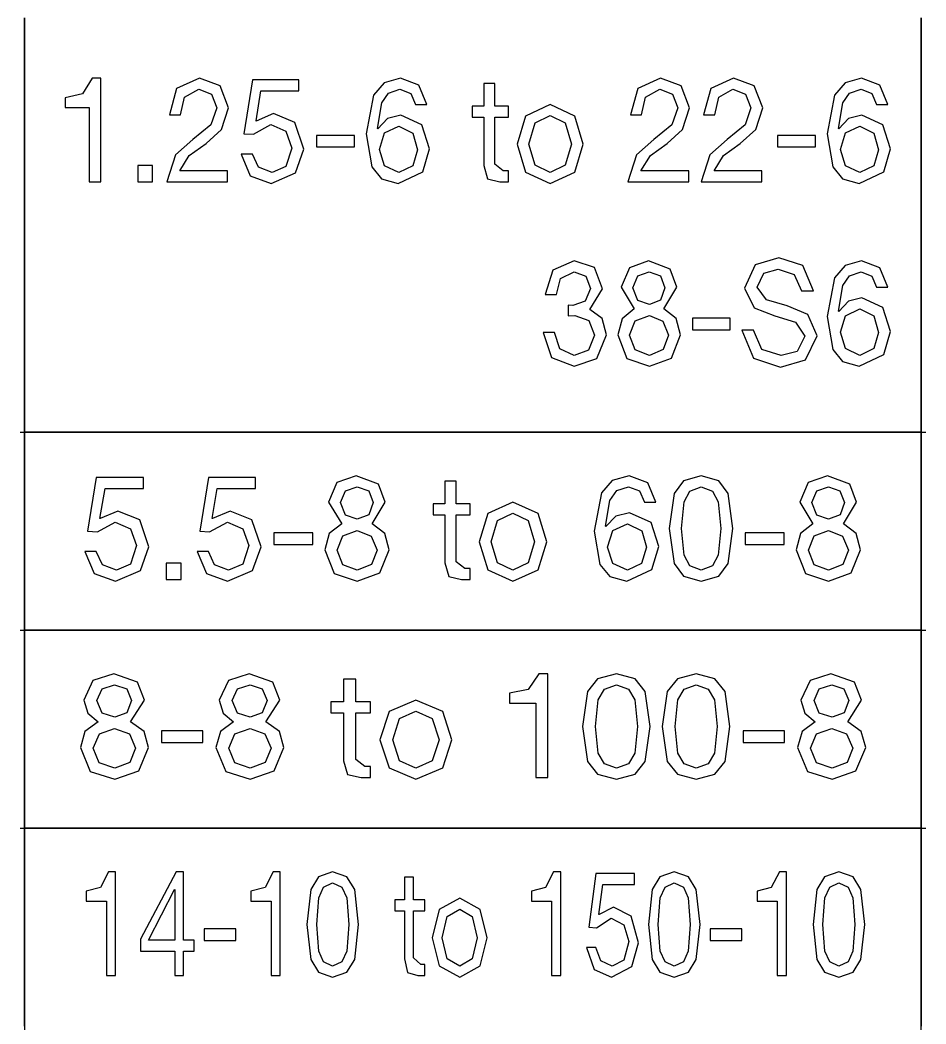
# Model space of a CAD drawing. Extents: x -212 to 220, y 7 to 294.
# Drawn here: x 122.73 to 140.21, y 109.25 to 128.63 of the extents above; entities that cross this region are included whole.
import ezdxf

# ---------------------------------------------------------------- set-up
doc = ezdxf.new("R2010")
doc.units = 0

msp = doc.modelspace()

# ---------------------------------------------------------------- linework, layer by layer
at = {"layer": '1'}
for p, q in [((122.817549, 128.676116), (122.817549, 105.38719)), ((122.817549, 120.676192), (122.817549, 128.676116)), ((140.11738, 128.676116), (140.11738, 120.676192)), ((140.117733, 105.38719), (140.117733, 128.676116)), ((122.818, 120.765), (122.818, 128.588536)), ((140.118, 120.765), (140.118, 128.588536)), ((124.119689, 127.509879), (123.933654, 127.208606)), ((124.285053, 127.509879), (124.119689, 127.509879)), ((124.285053, 125.508969), (124.285053, 127.509879)), ((126.188809, 127.509879), (125.750594, 127.308341)), ((126.58775, 127.362085), (126.188809, 127.509879)), ((130.071767, 127.509879), (129.751503, 127.419898)), ((130.424717, 127.376554), (130.071767, 127.509879)), ((135.083337, 127.509879), (134.645122, 127.308341)), ((135.482278, 127.362085), (135.083337, 127.509879)), ((136.496167, 127.509879), (136.057952, 127.308341)), ((136.895109, 127.362085), (136.496167, 127.509879)), ((138.966295, 127.509879), (138.646031, 127.419898)), ((139.319245, 127.376554), (138.966295, 127.509879)), ((126.751047, 126.935238), (126.58775, 127.362085)), ((127.216134, 127.476806), (127.046636, 126.439144)), ((128.104967, 127.476806), (127.216134, 127.476806)), ((128.104966, 127.265966), (128.104967, 127.476806)), ((129.751503, 127.419898), (129.546736, 127.1807)), ((130.576128, 127.001383), (130.424717, 127.376554)), ((131.891807, 127.406526), (131.676834, 127.406526)), ((131.676834, 127.406526), (131.676834, 126.96831)), ((131.891807, 126.96831), (131.891807, 127.406526)), ((135.645575, 126.935238), (135.482278, 127.362085)), ((137.058406, 126.935238), (136.895109, 127.362085)), ((138.646031, 127.419898), (138.441264, 127.1807)), ((139.470656, 127.001383), (139.319245, 127.376554)), ((123.933654, 127.208606), (123.598792, 127.133675)), ((123.598792, 127.133675), (123.598792, 126.943506)), ((125.750594, 127.308341), (125.610034, 126.802946)), ((125.825008, 126.802946), (125.903039, 127.14091)), ((125.903039, 127.14091), (126.176407, 127.299039)), ((126.176407, 127.299039), (126.421352, 127.199821)), ((126.421352, 127.199821), (126.523671, 126.939372)), ((127.282279, 126.687191), (127.377363, 127.265966)), ((127.377363, 127.265966), (128.104966, 127.265966)), ((129.546736, 127.1807), (129.406177, 126.439144)), ((129.707449, 127.034973), (129.83748, 127.223786)), ((129.83748, 127.223786), (130.059365, 127.299039)), ((130.059365, 127.299039), (130.26607, 127.216874)), ((130.26607, 127.216874), (130.361155, 127.001383)), ((134.645122, 127.308341), (134.504562, 126.802946)), ((134.719535, 126.802946), (134.797566, 127.14091)), ((134.797566, 127.14091), (135.070935, 127.299039)), ((135.070935, 127.299039), (135.31588, 127.199821)), ((135.31588, 127.199821), (135.418199, 126.939372)), ((136.057952, 127.308341), (135.917393, 126.802946)), ((136.132366, 126.802946), (136.210397, 127.14091)), ((136.210397, 127.14091), (136.483765, 127.299039)), ((136.483765, 127.299039), (136.728711, 127.199821)), ((136.728711, 127.199821), (136.83103, 126.939372)), ((138.441264, 127.1807), (138.300704, 126.439144)), ((138.601977, 127.034973), (138.732008, 127.223786)), ((138.732008, 127.223786), (138.953893, 127.299039)), ((138.953893, 127.299039), (139.160598, 127.216874)), ((139.160598, 127.216874), (139.255682, 127.001383)), ((123.598792, 126.943506), (124.065946, 126.943506)), ((124.065946, 126.943506), (124.065946, 125.508969)), ((126.523671, 126.939372), (126.40895, 126.608643)), ((126.617722, 126.519243), (126.751047, 126.935238)), ((129.625284, 126.538363), (129.707449, 127.034973)), ((130.361155, 127.001383), (130.576128, 127.001383)), ((131.676834, 126.96831), (131.453592, 126.96831)), ((131.453592, 126.96831), (131.453592, 126.757471)), ((132.152256, 126.96831), (131.891807, 126.96831)), ((132.152256, 126.757471), (132.152256, 126.96831)), ((132.957373, 127.001383), (132.484018, 126.780208)), ((133.432278, 126.780208), (132.957373, 127.001383)), ((135.418199, 126.939372), (135.303478, 126.608643)), ((135.51225, 126.519243), (135.645575, 126.935238)), ((136.83103, 126.939372), (136.716309, 126.608643)), ((136.925081, 126.519243), (137.058406, 126.935238)), ((138.519812, 126.538363), (138.601977, 127.034973)), ((139.255682, 127.001383), (139.470656, 127.001383)), ((125.610034, 126.802946), (125.825008, 126.802946)), ((127.621276, 126.82775), (127.286414, 126.683057)), ((128.032103, 126.656702), (127.621276, 126.82775)), ((130.075901, 126.794678), (129.817003, 126.732666)), ((130.483111, 126.609676), (130.075901, 126.794678)), ((131.453592, 126.757471), (131.676834, 126.757471)), ((131.676834, 126.757471), (131.676834, 125.827296)), ((131.891807, 125.8521), (131.891807, 126.757471)), ((131.891807, 126.757471), (132.152256, 126.757471)), ((132.484018, 126.780208), (132.320721, 126.236573)), ((132.669019, 126.646883), (132.957373, 126.790544)), ((132.957373, 126.790544), (133.247277, 126.646883)), ((133.594025, 126.236573), (133.432278, 126.780208)), ((134.504562, 126.802946), (134.719535, 126.802946)), ((135.917393, 126.802946), (136.132366, 126.802946)), ((138.97043, 126.794678), (138.711531, 126.732666)), ((139.377639, 126.609676), (138.97043, 126.794678)), ((126.40895, 126.608643), (126.064786, 126.327523)), ((127.232671, 126.426742), (127.567533, 126.616911)), ((127.286414, 126.683057), (127.282279, 126.687191)), ((127.567533, 126.616911), (127.860021, 126.488753)), ((128.204185, 126.141488), (128.032103, 126.656702)), ((129.817003, 126.732666), (129.629418, 126.534229)), ((129.759126, 126.453097), (130.038694, 126.583838)), ((130.038694, 126.583838), (130.309995, 126.449479)), ((130.038694, 126.583838), (130.038694, 126.583838)), ((130.629872, 126.145622), (130.483111, 126.609676)), ((132.548097, 126.236573), (132.669019, 126.646883)), ((133.247277, 126.646883), (133.366649, 126.236573)), ((135.303478, 126.608643), (134.959313, 126.327523)), ((136.716309, 126.608643), (136.372144, 126.327523)), ((138.711531, 126.732666), (138.523946, 126.534229)), ((138.653654, 126.453097), (138.933222, 126.583838)), ((138.933222, 126.583838), (139.204523, 126.449479)), ((138.933222, 126.583838), (138.933222, 126.583838)), ((139.524399, 126.145622), (139.377639, 126.609676)), ((126.316966, 126.248975), (126.617722, 126.519243)), ((127.046636, 126.439144), (127.232671, 126.426742)), ((127.860021, 126.488753), (127.972675, 126.162159)), ((129.182935, 126.406071), (128.451198, 126.406071)), ((128.451198, 126.406071), (128.451198, 126.182829)), ((129.182935, 126.182829), (129.182935, 126.406071)), ((129.406177, 126.439144), (129.516247, 125.79939)), ((129.629418, 126.534229), (129.625284, 126.538363)), ((129.662491, 126.13322), (129.759126, 126.453097)), ((130.309995, 126.449479), (130.398362, 126.129086)), ((135.211494, 126.248975), (135.51225, 126.519243)), ((136.624325, 126.248975), (136.925081, 126.519243)), ((138.077463, 126.406071), (137.345726, 126.406071)), ((137.345726, 126.406071), (137.345726, 126.182829)), ((138.077463, 126.182829), (138.077463, 126.406071)), ((138.300704, 126.439144), (138.410775, 125.79939)), ((138.523946, 126.534229), (138.519812, 126.538363)), ((138.557019, 126.13322), (138.653654, 126.453097)), ((139.204523, 126.449479), (139.29289, 126.129086)), ((126.064786, 126.327523), (125.73044, 126.031417)), ((125.995023, 126.020049), (126.316966, 126.248975)), ((127.972675, 126.162159), (127.860021, 125.805075)), ((128.451198, 126.182829), (129.182935, 126.182829)), ((132.320721, 126.236573), (132.484018, 125.696554)), ((132.320721, 126.236573), (132.320721, 126.236573)), ((132.669019, 125.82988), (132.548097, 126.236573)), ((132.548097, 126.236573), (132.548097, 126.236573)), ((133.366649, 126.236573), (133.247277, 125.82988)), ((133.432278, 125.696554), (133.594025, 126.236573)), ((134.959313, 126.327523), (134.624968, 126.031417)), ((134.889551, 126.020049), (135.211494, 126.248975)), ((136.372144, 126.327523), (136.037798, 126.031417)), ((136.302381, 126.020049), (136.624325, 126.248975)), ((137.345726, 126.182829), (138.077463, 126.182829)), ((125.73044, 126.031417), (125.560425, 125.508969)), ((125.812605, 125.719809), (125.995023, 126.020049)), ((127.216134, 126.046403), (126.997026, 126.046403)), ((126.997026, 126.046403), (127.171176, 125.626274)), ((127.328272, 125.790605), (127.216134, 126.046403)), ((128.046056, 125.681568), (128.204185, 126.141488)), ((129.762226, 125.81696), (129.662491, 126.13322)), ((130.398362, 126.129086), (130.305344, 125.819544)), ((130.498614, 125.702239), (130.629872, 126.145622)), ((134.624968, 126.031417), (134.454953, 125.508969)), ((134.707133, 125.719809), (134.889551, 126.020049)), ((136.037798, 126.031417), (135.867783, 125.508969)), ((136.119964, 125.719809), (136.302381, 126.020049)), ((138.656754, 125.81696), (138.557019, 126.13322)), ((139.29289, 126.129086), (139.199872, 125.819544)), ((139.393142, 125.702239), (139.524399, 126.145622)), ((125.284473, 125.823162), (125.003354, 125.823162)), ((125.003354, 125.823162), (125.003354, 125.508969)), ((125.284473, 125.508969), (125.284473, 125.823162)), ((127.592338, 125.686736), (127.328272, 125.790605)), ((127.860021, 125.805075), (127.592338, 125.686736)), ((129.516247, 125.79939), (129.704413, 125.567105)), ((130.038694, 125.686736), (129.762226, 125.81696)), ((130.305344, 125.819544), (130.038694, 125.686736)), ((131.676834, 125.827296), (131.748147, 125.567363)), ((132.053037, 125.719809), (131.891807, 125.8521)), ((132.957373, 125.686736), (132.669019, 125.82988)), ((133.247277, 125.82988), (132.957373, 125.686736)), ((138.410775, 125.79939), (138.598941, 125.567105)), ((138.933222, 125.686736), (138.656754, 125.81696)), ((139.199872, 125.819544), (138.933222, 125.686736)), ((126.734511, 125.719809), (125.812605, 125.719809)), ((126.734511, 125.508969), (126.734511, 125.719809)), ((127.171176, 125.626274), (127.571667, 125.475896)), ((127.571667, 125.475896), (128.046056, 125.681568)), ((130.026292, 125.475896), (130.498614, 125.702239)), ((132.152256, 125.719809), (132.053037, 125.719809)), ((132.152256, 125.508969), (132.152256, 125.719809)), ((132.484018, 125.696554), (132.957373, 125.475896)), ((132.957373, 125.475896), (133.432278, 125.696554)), ((135.629039, 125.719809), (134.707133, 125.719809)), ((135.629039, 125.508969), (135.629039, 125.719809)), ((137.041869, 125.719809), (136.119964, 125.719809)), ((137.041869, 125.508969), (137.041869, 125.719809)), ((138.92082, 125.475896), (139.393142, 125.702239)), ((124.065946, 125.508969), (124.285053, 125.508969)), ((125.003354, 125.508969), (125.284473, 125.508969)), ((125.560425, 125.508969), (126.734511, 125.508969)), ((129.704413, 125.567105), (130.026292, 125.475896)), ((131.748147, 125.567363), (131.986892, 125.508969)), ((131.986892, 125.508969), (132.152256, 125.508969)), ((134.454953, 125.508969), (135.629039, 125.508969)), ((135.867783, 125.508969), (137.041869, 125.508969)), ((138.598941, 125.567105), (138.92082, 125.475896)), ((137.366397, 124.04446), (136.913712, 123.904417)), ((137.834585, 123.892015), (137.366397, 124.04446)), ((133.417292, 123.982449), (133.010083, 123.802615)), ((133.810032, 123.853258), (133.417292, 123.982449)), ((133.967128, 123.445014), (133.810032, 123.853258)), ((134.485442, 123.852224), (134.324728, 123.473953)), ((134.853894, 123.982449), (134.485442, 123.852224)), ((135.274022, 123.822768), (134.853894, 123.982449)), ((136.913712, 123.904417), (136.709074, 123.457416)), ((138.036122, 123.407807), (137.834585, 123.892015)), ((138.646031, 123.892467), (138.441264, 123.65327)), ((138.966295, 123.982449), (138.646031, 123.892467)), ((139.319245, 123.849123), (138.966295, 123.982449)), ((139.470656, 123.473953), (139.319245, 123.849123)), ((133.010083, 123.802615), (132.863322, 123.337527)), ((133.078296, 123.337527), (133.159427, 123.642935)), ((133.159427, 123.642935), (133.417292, 123.771609)), ((133.417292, 123.771609), (133.644668, 123.689444)), ((133.644668, 123.689444), (133.735618, 123.449148)), ((134.552104, 123.465684), (134.645638, 123.693061)), ((134.645638, 123.693061), (134.866296, 123.771609)), ((134.866296, 123.771609), (135.083853, 123.693061)), ((135.083853, 123.693061), (135.168086, 123.465684)), ((135.399596, 123.473953), (135.274022, 123.822768)), ((136.952986, 123.473953), (137.079593, 123.746804)), ((137.079593, 123.746804), (137.358128, 123.821218)), ((137.358128, 123.821218), (137.665086, 123.723033)), ((137.665086, 123.723033), (137.804612, 123.407807)), ((138.441264, 123.65327), (138.300704, 122.911714)), ((138.601977, 123.507543), (138.732008, 123.696355)), ((138.732008, 123.696355), (138.953893, 123.771609)), ((138.953893, 123.771609), (139.160598, 123.689443)), ((139.160598, 123.689443), (139.255682, 123.473953)), ((133.735618, 123.449148), (133.634333, 123.205236)), ((133.719082, 123.04814), (133.967128, 123.445014)), ((134.324728, 123.473953), (134.576909, 123.056408)), ((134.324728, 123.473953), (134.324728, 123.473953)), ((134.646672, 123.220738), (134.552104, 123.465684)), ((134.552104, 123.465684), (134.552104, 123.465684)), ((135.168086, 123.465684), (135.084887, 123.22694)), ((135.147416, 123.056408), (135.399596, 123.473953)), ((136.709074, 123.457416), (136.892008, 123.077078)), ((137.133853, 123.229523), (136.952986, 123.473953)), ((138.519812, 123.010932), (138.601977, 123.507543)), ((139.255682, 123.473953), (139.470656, 123.473953)), ((132.863322, 123.337527), (133.078296, 123.337527)), ((137.804612, 123.407807), (138.036122, 123.407807)), ((138.97043, 123.267247), (138.711531, 123.205236)), ((139.377639, 123.082246), (138.97043, 123.267247)), ((133.396622, 123.122554), (133.301537, 123.126688)), ((133.301537, 123.126688), (133.301537, 122.919982)), ((133.634333, 123.205236), (133.396622, 123.122554)), ((134.576909, 123.056408), (134.343849, 122.866755)), ((134.874564, 123.143224), (134.646672, 123.220738)), ((135.084887, 123.22694), (134.874564, 123.143224)), ((135.390811, 122.871406), (135.147416, 123.056408)), ((136.892008, 123.077078), (137.291983, 122.919982)), ((137.531761, 123.118419), (137.133853, 123.229523)), ((137.929668, 122.946337), (137.531761, 123.118419)), ((138.711531, 123.205236), (138.523946, 123.006798)), ((138.653654, 122.925666), (138.933222, 123.056408)), ((138.933222, 123.056408), (139.204523, 122.922049)), ((138.933222, 123.056408), (138.933222, 123.056408)), ((139.524399, 122.618192), (139.377639, 123.082246)), ((133.301537, 122.919982), (133.429695, 122.92825)), ((133.429695, 122.92825), (133.702546, 122.831099)), ((133.719082, 123.044005), (133.719082, 123.04814)), ((133.960927, 122.869856), (133.719082, 123.044005)), ((134.041542, 122.55618), (133.960927, 122.869856)), ((134.343849, 122.866755), (134.262717, 122.55618)), ((134.599646, 122.824897), (134.87043, 122.92825)), ((134.87043, 122.92825), (135.132429, 122.820246)), ((135.469876, 122.55618), (135.390811, 122.871406)), ((136.432089, 122.878641), (135.700352, 122.878641)), ((135.700352, 122.878641), (135.700352, 122.655399)), ((136.432089, 122.655399), (136.432089, 122.878641)), ((137.291983, 122.919982), (137.68989, 122.801126)), ((138.110536, 122.53551), (137.929668, 122.946337)), ((138.300704, 122.911714), (138.410775, 122.27196)), ((138.523946, 123.006798), (138.519812, 123.010932)), ((138.557019, 122.605789), (138.653654, 122.925666)), ((139.204523, 122.922049), (139.29289, 122.601655)), ((133.702546, 122.831099), (133.814166, 122.547912)), ((134.490092, 122.547912), (134.599646, 122.824897)), ((135.132429, 122.820246), (135.2425, 122.547912)), ((137.68989, 122.801126), (137.870757, 122.527241)), ((133.041088, 122.601655), (132.821981, 122.601655)), ((132.821981, 122.601655), (132.983728, 122.120031)), ((133.141341, 122.282812), (133.041088, 122.601655)), ((133.814166, 122.547912), (133.696861, 122.262142)), ((133.858608, 122.101945), (134.041542, 122.55618)), ((134.262717, 122.55618), (134.438416, 122.098844)), ((134.598613, 122.263692), (134.490092, 122.547912)), ((134.490092, 122.547912), (134.490092, 122.547912)), ((135.2425, 122.547912), (135.139147, 122.269893)), ((135.296243, 122.108146), (135.469876, 122.55618)), ((135.700352, 122.655399), (136.432089, 122.655399)), ((136.882706, 122.647131), (136.65533, 122.647131)), ((136.65533, 122.647131), (136.877539, 122.105045)), ((137.04342, 122.276094), (136.882706, 122.647131)), ((137.870757, 122.527241), (137.72193, 122.233203)), ((137.881093, 122.072489), (138.110536, 122.53551)), ((138.656754, 122.28953), (138.557019, 122.605789)), ((139.29289, 122.601655), (139.199872, 122.292114)), ((139.393142, 122.174808), (139.524399, 122.618192)), ((133.421426, 122.159306), (133.141341, 122.282812)), ((138.933222, 122.159305), (138.656754, 122.28953)), ((139.199872, 122.292114), (138.933222, 122.159305)), ((132.983728, 122.120031), (133.421426, 121.948466)), ((133.696861, 122.262142), (133.421426, 122.159306)), ((133.421426, 121.948466), (133.858608, 122.101945)), ((134.438416, 122.098844), (134.874564, 121.948466)), ((134.874564, 122.159305), (134.598613, 122.263692)), ((135.139147, 122.269893), (134.874564, 122.159305)), ((134.874564, 121.948466), (135.296243, 122.108146)), ((136.877539, 122.105045), (137.403603, 121.931929)), ((137.411872, 122.159305), (137.04342, 122.276094)), ((137.72193, 122.233203), (137.411872, 122.159305)), ((138.410775, 122.27196), (138.598941, 122.039675)), ((138.92082, 121.948466), (139.393142, 122.174808)), ((137.403603, 121.931929), (137.881093, 122.072489)), ((138.598941, 122.039675), (138.92082, 121.948466)), ((122.73, 120.676), (140.20622, 120.676)), ((140.11738, 120.676192), (122.817549, 120.676192)), ((122.817549, 120.675839), (140.11738, 120.675839)), ((122.817549, 116.853501), (122.817549, 120.675839)), ((122.818, 116.942), (122.818, 120.58795)), ((140.11738, 120.675839), (140.11738, 116.853501)), ((140.118, 116.942), (140.118, 120.58795)), ((124.199906, 119.801791), (124.030408, 118.764126)), ((125.10941, 119.801791), (124.199906, 119.801791)), ((125.10941, 119.590951), (125.10941, 119.801791)), ((126.365144, 119.801791), (126.195646, 118.764126)), ((127.274647, 119.801791), (126.365144, 119.801791)), ((127.274647, 119.590951), (127.274647, 119.801791)), ((129.21561, 119.834864), (128.841473, 119.704639)), ((129.64659, 119.675184), (129.21561, 119.834864)), ((134.481427, 119.834865), (134.153993, 119.744883)), ((134.843678, 119.701539), (134.481427, 119.834865)), ((135.871519, 119.834865), (135.531102, 119.738165)), ((136.209547, 119.738165), (135.871519, 119.834865)), ((138.308575, 119.834865), (137.934438, 119.70464)), ((138.739555, 119.675184), (138.308575, 119.834865)), ((124.270186, 119.012174), (124.369405, 119.590951)), ((124.369405, 119.590951), (125.10941, 119.590951)), ((126.435424, 119.012173), (126.534642, 119.590951)), ((126.534642, 119.590951), (127.274647, 119.590951)), ((128.841473, 119.704639), (128.678176, 119.326367)), ((129.005804, 119.545476), (129.232146, 119.624024)), ((129.232146, 119.624024), (129.455388, 119.545476)), ((129.773714, 119.326367), (129.64659, 119.675184)), ((131.146237, 119.731511), (130.927129, 119.731511)), ((130.927129, 119.731511), (130.927129, 119.293294)), ((131.146237, 119.293294), (131.146237, 119.731511)), ((134.153993, 119.744883), (133.945543, 119.505685)), ((134.242294, 119.54877), (134.469023, 119.624024)), ((134.469023, 119.624024), (134.681413, 119.541858)), ((134.99819, 119.326367), (134.843678, 119.701539)), ((135.531102, 119.738165), (135.346488, 119.492249)), ((135.653381, 119.539921), (135.871519, 119.624024)), ((135.871519, 119.624024), (136.089012, 119.539921)), ((136.392934, 119.492249), (136.209547, 119.738165)), ((137.934438, 119.70464), (137.771141, 119.326367)), ((138.098769, 119.545476), (138.325111, 119.624024)), ((138.325111, 119.624024), (138.548353, 119.545476)), ((138.866679, 119.326367), (138.739555, 119.675184)), ((128.909686, 119.318099), (129.005804, 119.545476)), ((129.455388, 119.545476), (129.542204, 119.318099)), ((133.945543, 119.505685), (133.803433, 118.764126)), ((134.109357, 119.359957), (134.242294, 119.54877)), ((134.681413, 119.541858), (134.779081, 119.326367)), ((135.346488, 119.492249), (135.255538, 118.81787)), ((135.540274, 119.332568), (135.653381, 119.539921)), ((136.089012, 119.539921), (136.200698, 119.332568)), ((136.483367, 118.81787), (136.392934, 119.492249)), ((138.002651, 119.318099), (138.098769, 119.545476)), ((138.548353, 119.545476), (138.635169, 119.318099)), ((128.678176, 119.326367), (128.934491, 118.90882)), ((128.678176, 119.326367), (128.678176, 119.326367)), ((129.006321, 119.073152), (128.909686, 119.318099)), ((128.909686, 119.318099), (128.909686, 119.318099)), ((129.542204, 119.318099), (129.455905, 119.079353)), ((129.521533, 118.90882), (129.773714, 119.326367)), ((130.927129, 119.293294), (130.699754, 119.293294)), ((130.699754, 119.293294), (130.699754, 119.082454)), ((131.414954, 119.293294), (131.146237, 119.293294)), ((131.414954, 119.082454), (131.414954, 119.293294)), ((132.236608, 119.326367), (131.7524, 119.105192)), ((132.722882, 119.105192), (132.236608, 119.326367)), ((134.02254, 118.863345), (134.109357, 119.359957)), ((134.779081, 119.326367), (134.99819, 119.326367)), ((135.491182, 118.81787), (135.540274, 119.332568)), ((136.200698, 119.332568), (136.247723, 118.81787)), ((137.771141, 119.326367), (138.027456, 118.908821)), ((137.771141, 119.326367), (137.771141, 119.326367)), ((138.099286, 119.073152), (138.002651, 119.318099)), ((138.002651, 119.318099), (138.002651, 119.318099)), ((138.635169, 119.318099), (138.54887, 119.079353)), ((138.614499, 118.908821), (138.866679, 119.326367)), ((124.27432, 119.008039), (124.270186, 119.012174)), ((124.617451, 119.152734), (124.27432, 119.008039)), ((125.037579, 118.981684), (124.617451, 119.152734)), ((126.439558, 119.008039), (126.435424, 119.012173)), ((126.782689, 119.152734), (126.439558, 119.008039)), ((127.202817, 118.981684), (126.782689, 119.152734)), ((129.23628, 118.995637), (129.006321, 119.073152)), ((129.455905, 119.079353), (129.23628, 118.995637)), ((130.699754, 119.082454), (130.927129, 119.082454)), ((130.927129, 119.082454), (130.927129, 118.152276)), ((131.146237, 118.17708), (131.146237, 119.082454)), ((131.146237, 119.082454), (131.414954, 119.082454)), ((131.7524, 119.105192), (131.587553, 118.561554)), ((131.941019, 118.971866), (132.236608, 119.115527)), ((132.236608, 119.115527), (132.532196, 118.971866)), ((132.889796, 118.561554), (132.722882, 119.105192)), ((134.223045, 119.057649), (134.030809, 118.859211)), ((134.489695, 119.119661), (134.223045, 119.057649)), ((134.902589, 118.934659), (134.489695, 119.119661)), ((138.329245, 118.995637), (138.099286, 119.073152)), ((138.54887, 119.079353), (138.329245, 118.995637)), ((124.220577, 118.751724), (124.563708, 118.941893)), ((124.563708, 118.941893), (124.86188, 118.813736)), ((124.86188, 118.813736), (124.977118, 118.48714)), ((125.212762, 118.466469), (125.037579, 118.981684)), ((126.385815, 118.751724), (126.728945, 118.941893)), ((126.728945, 118.941893), (127.027118, 118.813736)), ((127.027118, 118.813736), (127.142356, 118.48714)), ((127.378, 118.466469), (127.202817, 118.981684)), ((128.934491, 118.90882), (128.695746, 118.719168)), ((129.766996, 118.723818), (129.521533, 118.90882)), ((131.819063, 118.561554), (131.941019, 118.971866)), ((132.532196, 118.971866), (132.654152, 118.561554)), ((134.030809, 118.859211), (134.02254, 118.863345)), ((134.163101, 118.778079), (134.448354, 118.908821)), ((134.448354, 118.908821), (134.726889, 118.774462)), ((134.448354, 118.908821), (134.448354, 118.908821)), ((135.051933, 118.470604), (134.902589, 118.934659)), ((135.255538, 118.81787), (135.346488, 118.143491)), ((135.255538, 118.81787), (135.255538, 118.81787)), ((135.540274, 118.303171), (135.491182, 118.81787)), ((135.491182, 118.81787), (135.491182, 118.81787)), ((136.247723, 118.81787), (136.200698, 118.303171)), ((136.392934, 118.143491), (136.483367, 118.81787)), ((138.027456, 118.908821), (137.788711, 118.719168)), ((138.859961, 118.723819), (138.614499, 118.908821)), ((124.030408, 118.764126), (124.220577, 118.751724)), ((126.195646, 118.764126), (126.385815, 118.751724)), ((128.379487, 118.731053), (127.62708, 118.731053)), ((127.62708, 118.731053), (127.62708, 118.50781)), ((128.379487, 118.50781), (128.379487, 118.731053)), ((128.695746, 118.719168), (128.61203, 118.408591)), ((128.847674, 118.400323), (128.959812, 118.67731)), ((128.959812, 118.67731), (129.23628, 118.780663)), ((129.23628, 118.780663), (129.503964, 118.672659)), ((129.503964, 118.672659), (129.616618, 118.400323)), ((129.848128, 118.408591), (129.766996, 118.723818)), ((133.803433, 118.764126), (133.915054, 118.124371)), ((134.063882, 118.458201), (134.163101, 118.778079)), ((134.726889, 118.774462), (134.816289, 118.454067)), ((137.472452, 118.731053), (136.720045, 118.731053)), ((136.720045, 118.731053), (136.720045, 118.507811)), ((137.472452, 118.507811), (137.472452, 118.731053)), ((137.788711, 118.719168), (137.704995, 118.408592)), ((137.940639, 118.400323), (138.052777, 118.67731)), ((138.052777, 118.67731), (138.329245, 118.780663)), ((138.329245, 118.780663), (138.596929, 118.672659)), ((138.596929, 118.672659), (138.709583, 118.400323)), ((138.941093, 118.408592), (138.859961, 118.723819)), ((124.977118, 118.48714), (124.86188, 118.130055)), ((125.051532, 118.006548), (125.212762, 118.466469)), ((127.142356, 118.48714), (127.027118, 118.130055)), ((127.21677, 118.006548), (127.378, 118.466469)), ((127.62708, 118.50781), (128.379487, 118.50781)), ((128.61203, 118.408591), (128.792381, 117.951254)), ((129.670878, 117.960556), (129.848128, 118.408591)), ((131.587553, 118.561554), (131.7524, 118.021534)), ((131.587553, 118.561554), (131.587553, 118.561554)), ((131.941019, 118.15486), (131.819063, 118.561554)), ((131.819063, 118.561554), (131.819063, 118.561554)), ((132.654152, 118.561554), (132.532196, 118.15486)), ((132.722882, 118.021534), (132.889796, 118.561554)), ((134.164651, 118.141941), (134.063882, 118.458201)), ((134.816289, 118.454067), (134.720688, 118.144524)), ((134.919125, 118.027219), (135.051933, 118.470604)), ((136.720045, 118.507811), (137.472452, 118.507811)), ((137.704995, 118.408592), (137.885346, 117.951254)), ((138.763843, 117.960556), (138.941093, 118.408592)), ((124.199906, 118.371384), (123.980799, 118.371384)), ((123.980799, 118.371384), (124.158049, 117.951254)), ((124.318245, 118.115585), (124.199906, 118.371384)), ((126.365144, 118.371384), (126.146036, 118.371384)), ((126.146036, 118.371384), (126.323286, 117.951254)), ((126.483483, 118.115585), (126.365144, 118.371384)), ((128.956711, 118.116102), (128.847674, 118.400323)), ((128.847674, 118.400323), (128.847674, 118.400323)), ((129.616618, 118.400323), (129.510165, 118.122303)), ((135.653381, 118.095819), (135.540274, 118.303171)), ((136.200698, 118.303171), (136.089012, 118.095819)), ((138.049676, 118.116102), (137.940639, 118.400323)), ((137.940639, 118.400323), (137.940639, 118.400323)), ((138.709583, 118.400323), (138.60313, 118.122304)), ((124.588512, 118.011716), (124.318245, 118.115585)), ((124.86188, 118.130055), (124.588512, 118.011716)), ((125.838046, 118.148142), (125.548658, 118.148142)), ((125.548658, 118.148142), (125.548658, 117.833948)), ((125.838046, 117.833948), (125.838046, 118.148142)), ((126.75375, 118.011715), (126.483483, 118.115585)), ((127.027118, 118.130055), (126.75375, 118.011715)), ((129.23628, 118.011716), (128.956711, 118.116102)), ((129.510165, 118.122303), (129.23628, 118.011716)), ((130.927129, 118.152276), (131.001026, 117.892343)), ((131.311601, 118.044789), (131.146237, 118.17708)), ((131.414954, 118.044789), (131.311601, 118.044789)), ((131.414954, 117.833948), (131.414954, 118.044789)), ((131.7524, 118.021534), (132.236608, 117.800875)), ((132.236608, 118.011716), (131.941019, 118.15486)), ((132.532196, 118.15486), (132.236608, 118.011716)), ((132.236608, 117.800875), (132.722882, 118.021534)), ((133.915054, 118.124371), (134.106903, 117.892084)), ((134.448354, 118.011716), (134.164651, 118.141941)), ((134.435952, 117.800875), (134.919125, 118.027219)), ((134.720688, 118.144524), (134.448354, 118.011716)), ((135.346488, 118.143491), (135.531102, 117.897575)), ((135.871519, 118.011716), (135.653381, 118.095819)), ((136.089012, 118.095819), (135.871519, 118.011716)), ((136.209547, 117.897575), (136.392934, 118.143491)), ((138.329245, 118.011716), (138.049676, 118.116102)), ((138.60313, 118.122304), (138.329245, 118.011716)), ((124.158049, 117.951254), (124.567842, 117.800875)), ((124.567842, 117.800875), (125.051532, 118.006548)), ((125.548658, 117.833948), (125.838046, 117.833948)), ((126.323286, 117.951254), (126.733079, 117.800875)), ((126.733079, 117.800875), (127.21677, 118.006548)), ((128.792381, 117.951254), (129.23628, 117.800875)), ((129.23628, 117.800875), (129.670878, 117.960556)), ((131.001026, 117.892343), (131.245455, 117.833948)), ((131.245455, 117.833948), (131.414954, 117.833948)), ((134.106903, 117.892084), (134.435952, 117.800875)), ((135.531102, 117.897575), (135.871519, 117.800875)), ((135.871519, 117.800875), (136.209547, 117.897575)), ((137.885346, 117.951254), (138.329245, 117.800875)), ((138.329245, 117.800875), (138.763843, 117.960556)), ((122.73, 116.854), (140.20622, 116.854)), ((122.817549, 116.853853), (140.11738, 116.853853)), ((122.817549, 113.031515), (122.817549, 116.853853)), ((140.11738, 116.853501), (122.817549, 116.853501)), ((140.11738, 116.853853), (140.11738, 113.031515)), ((122.818, 113.12), (122.818, 116.76595)), ((140.118, 113.12), (140.118, 116.76595)), ((124.135026, 115.882881), (123.95881, 115.50461)), ((124.537585, 116.013105), (124.135026, 115.882881)), ((124.992853, 115.853425), (124.537585, 116.013105)), ((126.748815, 115.882881), (126.572598, 115.50461)), ((127.151373, 116.013105), (126.748815, 115.882881)), ((127.606642, 115.853425), (127.151373, 116.013105)), ((129.206023, 115.909752), (128.970379, 115.909752)), ((128.970379, 115.909752), (128.970379, 115.471537)), ((129.206023, 115.471538), (129.206023, 115.909752)), ((132.735516, 116.013105), (132.532945, 115.711832)), ((132.913282, 116.013105), (132.735516, 116.013105)), ((132.913282, 114.0122), (132.913282, 116.013105)), ((133.873235, 115.916405), (133.677575, 115.670491)), ((134.235163, 116.013105), (133.873235, 115.916405)), ((134.597091, 115.916405), (134.235163, 116.013105)), ((134.79275, 115.670491), (134.597091, 115.916405)), ((135.411122, 115.916405), (135.215463, 115.670491)), ((135.77305, 116.013105), (135.411122, 115.916405)), ((136.134978, 115.916405), (135.77305, 116.013105)), ((136.330637, 115.670491), (136.134978, 115.916405)), ((137.971877, 115.88288), (137.795661, 115.50461)), ((138.374436, 116.013105), (137.971877, 115.88288)), ((138.829704, 115.853425), (138.374436, 116.013105)), ((124.210991, 115.496342), (124.311243, 115.723718)), ((124.311243, 115.723718), (124.554121, 115.802266)), ((124.554121, 115.802266), (124.788732, 115.723718)), ((124.788732, 115.723718), (124.880716, 115.496342)), ((125.128762, 115.50461), (124.992853, 115.853425)), ((126.824779, 115.496342), (126.925031, 115.723718)), ((126.925031, 115.723718), (127.167909, 115.802265)), ((127.167909, 115.802265), (127.40252, 115.723718)), ((127.40252, 115.723718), (127.494504, 115.496342)), ((127.74255, 115.50461), (127.606642, 115.853425)), ((132.532945, 115.711832), (132.169143, 115.636901)), ((133.882214, 115.510811), (134.002684, 115.718162)), ((134.002684, 115.718162), (134.235163, 115.802265)), ((134.235163, 115.802265), (134.467642, 115.718162)), ((134.467642, 115.718162), (134.588112, 115.510811)), ((135.420101, 115.510811), (135.540571, 115.718162)), ((135.540571, 115.718162), (135.77305, 115.802265)), ((135.77305, 115.802265), (136.005529, 115.718162)), ((136.005529, 115.718162), (136.125999, 115.510811)), ((138.047842, 115.496342), (138.148094, 115.723717)), ((138.148094, 115.723717), (138.390972, 115.802265)), ((138.390972, 115.802265), (138.625583, 115.723717)), ((138.625583, 115.723717), (138.717567, 115.496342)), ((138.965613, 115.50461), (138.829704, 115.853425)), ((123.95881, 115.50461), (124.035291, 115.253981)), ((123.95881, 115.50461), (123.95881, 115.50461)), ((124.311759, 115.251397), (124.210991, 115.496342)), ((124.210991, 115.496342), (124.210991, 115.496342)), ((124.880716, 115.496342), (124.789249, 115.257598)), ((124.860045, 115.087066), (125.128762, 115.50461)), ((126.572598, 115.50461), (126.649079, 115.253981)), ((126.572598, 115.50461), (126.572598, 115.50461)), ((126.925548, 115.251397), (126.824779, 115.496342)), ((126.824779, 115.496342), (126.824779, 115.496342)), ((127.494504, 115.496342), (127.403037, 115.257598)), ((127.473833, 115.087066), (127.74255, 115.50461)), ((130.366673, 115.50461), (129.848877, 115.283436)), ((130.88447, 115.283436), (130.366673, 115.50461)), ((132.169143, 115.636901), (132.169143, 115.446733)), ((133.677575, 115.670491), (133.581974, 114.996116)), ((133.83002, 114.996116), (133.882214, 115.510811)), ((134.588112, 115.510811), (134.640305, 114.996116)), ((134.888351, 114.996116), (134.79275, 115.670491)), ((135.215463, 115.670491), (135.119861, 114.996116)), ((135.367908, 114.996116), (135.420101, 115.510811)), ((136.125999, 115.510811), (136.178192, 114.996116)), ((136.426239, 114.996116), (136.330637, 115.670491)), ((137.795661, 115.50461), (137.872142, 115.253981)), ((137.795661, 115.50461), (137.795661, 115.50461)), ((138.14861, 115.251397), (138.047842, 115.496342)), ((138.047842, 115.496342), (138.047842, 115.496342)), ((138.717567, 115.496342), (138.626099, 115.257598)), ((138.696896, 115.087066), (138.965613, 115.50461)), ((128.970379, 115.471537), (128.726467, 115.471537)), ((128.726467, 115.471537), (128.726467, 115.260698)), ((129.491277, 115.471538), (129.206023, 115.471538)), ((129.491277, 115.260699), (129.491277, 115.471538)), ((132.169143, 115.446733), (132.677638, 115.446733)), ((132.677638, 115.446733), (132.677638, 114.0122)), ((124.035291, 115.253981), (124.235795, 115.087066)), ((124.558255, 115.173882), (124.311759, 115.251397)), ((124.789249, 115.257598), (124.558255, 115.173882)), ((126.649079, 115.253981), (126.849583, 115.087066)), ((127.172044, 115.173882), (126.925548, 115.251397)), ((127.403037, 115.257598), (127.172044, 115.173882)), ((128.726467, 115.260698), (128.970379, 115.260698)), ((128.970379, 115.260698), (128.970379, 114.330526)), ((129.206023, 114.355331), (129.206023, 115.260699)), ((129.206023, 115.260699), (129.491277, 115.260699)), ((129.848877, 115.283436), (129.672144, 114.739802)), ((129.92019, 114.739802), (130.050414, 115.150111)), ((130.050414, 115.150111), (130.366673, 115.293771)), ((130.366673, 115.293771), (130.682933, 115.150111)), ((130.682933, 115.150111), (130.813157, 114.739802)), ((131.061203, 114.739802), (130.88447, 115.283436)), ((137.872142, 115.253981), (138.072646, 115.087066)), ((138.395106, 115.173882), (138.14861, 115.251397)), ((138.626099, 115.257598), (138.395106, 115.173882)), ((124.235795, 115.087066), (123.982064, 114.897415)), ((124.2606, 114.855557), (124.554121, 114.958909)), ((124.554121, 114.958909), (124.840408, 114.850906)), ((125.122044, 114.902066), (124.860045, 115.087066)), ((126.849583, 115.087066), (126.595853, 114.897415)), ((126.874388, 114.855557), (127.167909, 114.958909)), ((127.167909, 114.958909), (127.454196, 114.850906)), ((127.735832, 114.902065), (127.473833, 115.087066)), ((133.581974, 114.996116), (133.677575, 114.321741)), ((133.581974, 114.996116), (133.581974, 114.996116)), ((133.882214, 114.481421), (133.83002, 114.996116)), ((133.83002, 114.996116), (133.83002, 114.996116)), ((134.640305, 114.996116), (134.588112, 114.481421)), ((134.79275, 114.321741), (134.888351, 114.996116)), ((135.119861, 114.996116), (135.215463, 114.321741)), ((135.119861, 114.996116), (135.119861, 114.996116)), ((135.420101, 114.481421), (135.367908, 114.996116)), ((135.367908, 114.996116), (135.367908, 114.996116)), ((136.178192, 114.996116), (136.125999, 114.481421)), ((136.330637, 114.321741), (136.426239, 114.996116)), ((138.072646, 115.087066), (137.818915, 114.897414)), ((138.097451, 114.855557), (138.390972, 114.958909)), ((138.390972, 114.958909), (138.677259, 114.850906)), ((138.958895, 114.902065), (138.696896, 115.087066)), ((123.982064, 114.897415), (123.892664, 114.58684)), ((124.140711, 114.578572), (124.2606, 114.855557)), ((124.840408, 114.850906), (124.959264, 114.578572)), ((125.20731, 114.58684), (125.122044, 114.902066)), ((126.257373, 114.9093), (125.455356, 114.9093)), ((125.455356, 114.9093), (125.455356, 114.686059)), ((126.257373, 114.686059), (126.257373, 114.9093)), ((126.595853, 114.897415), (126.506453, 114.58684)), ((126.754499, 114.578572), (126.874388, 114.855557)), ((127.454196, 114.850906), (127.573052, 114.578572)), ((127.821098, 114.58684), (127.735832, 114.902065)), ((129.672144, 114.739802), (129.848877, 114.199785)), ((129.672144, 114.739802), (129.672144, 114.739802)), ((130.050414, 114.33311), (129.92019, 114.739802)), ((129.92019, 114.739802), (129.92019, 114.739802)), ((130.813157, 114.739802), (130.682933, 114.33311)), ((130.88447, 114.199785), (131.061203, 114.739802)), ((137.480435, 114.9093), (136.678419, 114.9093)), ((136.678419, 114.9093), (136.678419, 114.686059)), ((137.480435, 114.686059), (137.480435, 114.9093)), ((137.818915, 114.897414), (137.729515, 114.58684)), ((137.977562, 114.578572), (138.097451, 114.855557)), ((138.677259, 114.850906), (138.796114, 114.578572)), ((139.044161, 114.58684), (138.958895, 114.902065)), ((123.892664, 114.58684), (124.084384, 114.129506)), ((124.258016, 114.294353), (124.140711, 114.578572)), ((124.140711, 114.578572), (124.140711, 114.578572)), ((124.959264, 114.578572), (124.847126, 114.300554)), ((125.019208, 114.138807), (125.20731, 114.58684)), ((125.455356, 114.686059), (126.257373, 114.686059)), ((126.506453, 114.58684), (126.698172, 114.129506)), ((126.871804, 114.294353), (126.754499, 114.578572)), ((126.754499, 114.578572), (126.754499, 114.578572)), ((127.573052, 114.578572), (127.460914, 114.300554)), ((127.632996, 114.138807), (127.821098, 114.58684)), ((136.678419, 114.686059), (137.480435, 114.686059)), ((137.729515, 114.58684), (137.921235, 114.129505)), ((138.094867, 114.294353), (137.977562, 114.578572)), ((137.977562, 114.578572), (137.977562, 114.578572)), ((138.796114, 114.578572), (138.683977, 114.300554)), ((138.856059, 114.138807), (139.044161, 114.58684)), ((129.38379, 114.22304), (129.206023, 114.355331)), ((130.366673, 114.189967), (130.050414, 114.33311)), ((130.682933, 114.33311), (130.366673, 114.189967)), ((134.002684, 114.27407), (133.882214, 114.481421)), ((134.588112, 114.481421), (134.467641, 114.27407)), ((135.540571, 114.27407), (135.420101, 114.481421)), ((136.125999, 114.481421), (136.005529, 114.27407)), ((124.558255, 114.189967), (124.258016, 114.294353)), ((124.847126, 114.300554), (124.558255, 114.189967)), ((124.558255, 113.979128), (125.019208, 114.138807)), ((127.172044, 114.189967), (126.871804, 114.294353)), ((127.460914, 114.300554), (127.172044, 114.189967)), ((127.172044, 113.979128), (127.632996, 114.138807)), ((128.970379, 114.330526), (129.048411, 114.070595)), ((129.491277, 114.22304), (129.38379, 114.22304)), ((129.491277, 114.0122), (129.491277, 114.22304)), ((129.848877, 114.199785), (130.366673, 113.979128)), ((130.366673, 113.979128), (130.88447, 114.199785)), ((133.677575, 114.321741), (133.873235, 114.075827)), ((134.235163, 114.189967), (134.002684, 114.27407)), ((134.467641, 114.27407), (134.235163, 114.189967)), ((134.597091, 114.075827), (134.79275, 114.321741)), ((135.215463, 114.321741), (135.411122, 114.075827)), ((135.77305, 114.189967), (135.540571, 114.27407)), ((136.005529, 114.27407), (135.77305, 114.189967)), ((136.134978, 114.075827), (136.330637, 114.321741)), ((138.395106, 114.189967), (138.094867, 114.294353)), ((138.683977, 114.300554), (138.395106, 114.189967)), ((138.395106, 113.979128), (138.856059, 114.138807)), ((124.084384, 114.129506), (124.558255, 113.979128)), ((126.698172, 114.129506), (127.172044, 113.979128)), ((129.048411, 114.070595), (129.309376, 114.0122)), ((129.309376, 114.0122), (129.491277, 114.0122)), ((132.677638, 114.0122), (132.913282, 114.0122)), ((133.873235, 114.075827), (134.235163, 113.979128)), ((134.235163, 113.979128), (134.597091, 114.075827)), ((135.411122, 114.075827), (135.77305, 113.979128)), ((135.77305, 113.979128), (136.134978, 114.075827)), ((137.921235, 114.129505), (138.395106, 113.979128)), ((122.73, 113.032), (140.20622, 113.032)), ((140.11738, 113.031515), (122.817549, 113.031515)), ((122.817549, 113.031515), (140.11738, 113.031515)), ((122.817549, 109.209176), (122.817549, 113.031515)), ((140.11738, 113.031515), (140.11738, 109.209176)), ((122.818, 109.298), (122.818, 112.94395)), ((140.118, 109.298), (140.118, 112.94395)), ((124.435423, 112.190332), (124.280911, 111.889058)), ((124.571849, 112.190332), (124.435423, 112.190332)), ((124.571849, 110.189418), (124.571849, 112.190332)), ((125.739733, 112.190332), (125.053472, 110.888084)), ((125.884427, 112.190332), (125.739733, 112.190332)), ((125.884427, 110.871548), (125.884427, 112.190332)), ((127.612483, 112.190332), (127.457971, 111.889058)), ((127.748909, 112.190332), (127.612483, 112.190332)), ((127.748909, 110.189418), (127.748909, 112.190332)), ((128.485103, 112.093632), (128.336469, 111.847717)), ((128.759698, 112.190332), (128.485103, 112.093632)), ((129.036683, 112.093632), (128.759698, 112.190332)), ((129.186544, 111.847717), (129.036683, 112.093632)), ((130.322389, 112.086979), (130.144623, 112.086979)), ((130.144623, 112.086979), (130.144623, 111.648762)), ((130.322389, 111.648762), (130.322389, 112.086979)), ((133.024027, 112.190332), (132.869515, 111.889058)), ((133.160453, 112.190332), (133.024027, 112.190332)), ((133.160453, 110.189418), (133.160453, 112.190332)), ((133.837413, 112.157259), (133.700987, 111.119595)), ((134.581552, 112.157259), (133.837413, 112.157259)), ((134.581551, 111.94642), (134.581552, 112.157259)), ((135.074867, 112.093633), (134.926233, 111.847717)), ((135.349462, 112.190332), (135.074867, 112.093633)), ((135.626447, 112.093633), (135.349462, 112.190332)), ((135.776308, 111.847717), (135.626447, 112.093633)), ((137.378274, 112.190332), (137.223762, 111.889058)), ((137.5147, 112.190332), (137.378274, 112.190332)), ((137.5147, 110.189418), (137.5147, 112.190332)), ((138.251927, 112.093633), (138.103293, 111.847717)), ((138.526522, 112.190332), (138.251927, 112.093633)), ((138.803507, 112.093633), (138.526522, 112.190332)), ((138.953368, 111.847717), (138.803507, 112.093633)), ((124.280911, 111.889058), (124.005476, 111.814127)), ((124.005476, 111.814127), (124.005476, 111.623958)), ((125.210568, 110.871548), (125.710795, 111.851334)), ((125.710795, 111.851334), (125.714929, 111.851334)), ((125.714929, 111.851334), (125.714929, 110.871548)), ((127.457971, 111.889058), (127.182536, 111.814127)), ((127.182536, 111.814127), (127.182536, 111.623958)), ((128.336469, 111.847717), (128.263605, 111.173338)), ((128.492014, 111.688036), (128.582835, 111.895388)), ((128.582835, 111.895388), (128.759698, 111.979492)), ((128.759698, 111.979492), (128.93895, 111.895388)), ((128.93895, 111.895388), (129.030998, 111.688036)), ((129.259924, 111.173338), (129.186544, 111.847717)), ((132.869515, 111.889058), (132.59408, 111.814127)), ((132.59408, 111.814127), (132.59408, 111.623958)), ((133.89529, 111.367643), (133.973838, 111.94642)), ((133.973838, 111.94642), (134.581551, 111.94642)), ((134.926233, 111.847717), (134.853369, 111.173339)), ((135.081778, 111.688037), (135.172599, 111.895389)), ((135.172599, 111.895389), (135.349462, 111.979492)), ((135.349462, 111.979492), (135.528714, 111.895389)), ((135.528714, 111.895389), (135.620762, 111.688037)), ((135.849688, 111.173339), (135.776308, 111.847717)), ((137.223762, 111.889058), (136.948327, 111.814127)), ((136.948327, 111.814127), (136.948327, 111.623958)), ((138.103293, 111.847717), (138.030429, 111.173339)), ((138.258838, 111.688037), (138.34966, 111.895389)), ((138.34966, 111.895389), (138.526522, 111.979492)), ((138.526522, 111.979492), (138.705774, 111.895389)), ((138.705774, 111.895389), (138.797822, 111.688037)), ((139.026748, 111.173339), (138.953368, 111.847717)), ((124.005476, 111.623958), (124.394082, 111.623958)), ((124.394082, 111.623958), (124.394082, 110.189418)), ((127.182536, 111.623958), (127.571142, 111.623958)), ((127.571142, 111.623958), (127.571142, 110.189418)), ((128.453774, 111.173338), (128.492014, 111.688036)), ((129.030998, 111.688036), (129.069755, 111.173338)), ((130.144623, 111.648762), (129.958588, 111.648762)), ((129.958588, 111.648762), (129.958588, 111.437922)), ((130.541497, 111.648762), (130.322389, 111.648762)), ((130.541497, 111.437922), (130.541497, 111.648762)), ((131.212256, 111.681835), (130.815382, 111.46066)), ((131.607063, 111.46066), (131.212256, 111.681835)), ((132.59408, 111.623958), (132.982686, 111.623958)), ((132.982686, 111.623958), (132.982686, 110.189418)), ((135.043538, 111.173339), (135.081778, 111.688037)), ((135.620762, 111.688037), (135.65952, 111.173339)), ((136.948327, 111.623958), (137.336933, 111.623958)), ((137.336933, 111.623958), (137.336933, 110.189418)), ((138.220598, 111.173339), (138.258838, 111.688037)), ((138.797822, 111.688037), (138.83658, 111.173339)), ((129.958588, 111.437922), (130.144623, 111.437922)), ((130.144623, 111.437922), (130.144623, 110.507745)), ((130.322389, 110.53255), (130.322389, 111.437922)), ((130.322389, 111.437922), (130.541497, 111.437922)), ((130.815382, 111.46066), (130.678956, 110.917023)), ((130.971444, 111.327334), (131.212256, 111.470995)), ((131.212256, 111.470995), (131.453067, 111.327334)), ((131.741421, 110.917023), (131.607063, 111.46066)), ((134.176409, 111.508202), (133.899424, 111.363508)), ((134.52109, 111.337153), (134.176409, 111.508202)), ((130.873259, 110.917023), (130.971444, 111.327334)), ((131.453067, 111.327334), (131.551252, 110.917023)), ((133.853949, 111.107193), (134.135068, 111.297362)), ((133.899424, 111.363508), (133.89529, 111.367643)), ((134.135068, 111.297362), (134.378981, 111.169205)), ((134.664234, 110.821939), (134.52109, 111.337153)), ((126.892115, 111.086522), (126.280268, 111.086522)), ((126.280268, 111.086522), (126.280268, 110.863279)), ((126.892115, 110.863279), (126.892115, 111.086522)), ((128.263605, 111.173338), (128.336468, 110.49896)), ((128.263605, 111.173338), (128.263605, 111.173338)), ((128.492014, 110.658641), (128.453774, 111.173338)), ((128.453774, 111.173338), (128.453774, 111.173338)), ((129.069755, 111.173338), (129.030998, 110.658641)), ((129.186544, 110.49896), (129.259924, 111.173338)), ((133.700987, 111.119595), (133.853949, 111.107193)), ((134.378981, 111.169205), (134.474065, 110.842609)), ((134.853369, 111.173339), (134.926232, 110.49896)), ((134.853369, 111.173339), (134.853369, 111.173339)), ((135.081778, 110.658641), (135.043538, 111.173339)), ((135.043538, 111.173339), (135.043538, 111.173339)), ((135.65952, 111.173339), (135.620762, 110.658641)), ((135.776308, 110.49896), (135.849688, 111.173339)), ((136.657906, 111.086522), (136.046059, 111.086522)), ((136.046059, 111.086522), (136.046059, 110.86328)), ((136.657906, 110.86328), (136.657906, 111.086522)), ((138.030429, 111.173339), (138.103293, 110.49896)), ((138.030429, 111.173339), (138.030429, 111.173339)), ((138.258838, 110.658641), (138.220598, 111.173339)), ((138.220598, 111.173339), (138.220598, 111.173339)), ((138.83658, 111.173339), (138.797822, 110.658641)), ((138.953368, 110.49896), (139.026748, 111.173339)), ((125.053472, 110.888084), (125.053472, 110.656573)), ((125.714929, 110.871548), (125.210568, 110.871548)), ((126.086998, 110.871548), (125.884427, 110.871548)), ((126.086998, 110.656573), (126.086998, 110.871548)), ((126.280268, 110.863279), (126.892115, 110.863279)), ((130.678956, 110.917023), (130.815382, 110.377004)), ((130.678956, 110.917023), (130.678956, 110.917023)), ((130.971444, 110.510329), (130.873259, 110.917023)), ((130.873259, 110.917023), (130.873259, 110.917023)), ((131.551252, 110.917023), (131.453067, 110.510329)), ((131.607063, 110.377004), (131.741421, 110.917023)), ((136.046059, 110.86328), (136.657906, 110.86328)), ((125.053472, 110.656573), (125.714929, 110.656573)), ((125.714929, 110.656573), (125.714929, 110.189418)), ((125.884427, 110.189418), (125.884427, 110.656573)), ((125.884427, 110.656573), (126.086998, 110.656573)), ((128.582835, 110.451289), (128.492014, 110.658641)), ((129.030998, 110.658641), (128.93895, 110.451289)), ((133.837413, 110.726854), (133.659646, 110.726854)), ((133.659646, 110.726854), (133.803306, 110.306724)), ((133.933014, 110.471055), (133.837413, 110.726854)), ((134.474065, 110.842609), (134.378464, 110.485525)), ((134.531942, 110.362018), (134.664234, 110.821939)), ((135.172599, 110.451289), (135.081778, 110.658641)), ((135.620762, 110.658641), (135.528714, 110.451289)), ((138.34966, 110.451289), (138.258838, 110.658641)), ((138.797822, 110.658641), (138.705774, 110.451289)), ((128.336468, 110.49896), (128.485102, 110.253045)), ((129.036683, 110.253045), (129.186544, 110.49896)), ((130.144623, 110.507745), (130.205084, 110.247812)), ((130.458815, 110.400258), (130.322389, 110.53255)), ((131.212256, 110.367185), (130.971444, 110.510329)), ((131.453067, 110.510329), (131.212256, 110.367185)), ((134.155739, 110.367185), (133.933014, 110.471055)), ((134.378464, 110.485525), (134.155739, 110.367185)), ((134.926232, 110.49896), (135.074866, 110.253045)), ((135.626447, 110.253045), (135.776308, 110.49896)), ((138.103293, 110.49896), (138.251927, 110.253045)), ((138.803507, 110.253045), (138.953368, 110.49896)), ((128.759698, 110.367185), (128.582835, 110.451289)), ((128.93895, 110.451289), (128.759698, 110.367185)), ((130.541497, 110.400258), (130.458815, 110.400258)), ((130.541497, 110.189418), (130.541497, 110.400258)), ((130.815382, 110.377004), (131.212256, 110.156345)), ((131.212256, 110.156345), (131.607063, 110.377004)), ((133.803306, 110.306724), (134.139202, 110.156345)), ((134.139202, 110.156345), (134.531942, 110.362018)), ((135.349462, 110.367185), (135.172599, 110.451289)), ((135.528714, 110.451289), (135.349462, 110.367185)), ((138.526522, 110.367185), (138.34966, 110.451289)), ((138.705774, 110.451289), (138.526522, 110.367185)), ((124.394082, 110.189418), (124.571849, 110.189418)), ((125.714929, 110.189418), (125.884427, 110.189418)), ((127.571142, 110.189418), (127.748909, 110.189418)), ((128.485102, 110.253045), (128.759698, 110.156345)), ((128.759698, 110.156345), (129.036683, 110.253045)), ((130.205084, 110.247812), (130.405071, 110.189418)), ((130.405071, 110.189418), (130.541497, 110.189418)), ((132.982686, 110.189418), (133.160453, 110.189418)), ((135.074866, 110.253045), (135.349462, 110.156345)), ((135.349462, 110.156345), (135.626447, 110.253045)), ((137.336933, 110.189418), (137.5147, 110.189418)), ((138.251927, 110.253045), (138.526522, 110.156345)), ((138.526522, 110.156345), (138.803507, 110.253045))]:
    msp.add_line(p, q, dxfattribs=at)

doc.saveas('drawing.dxf')
